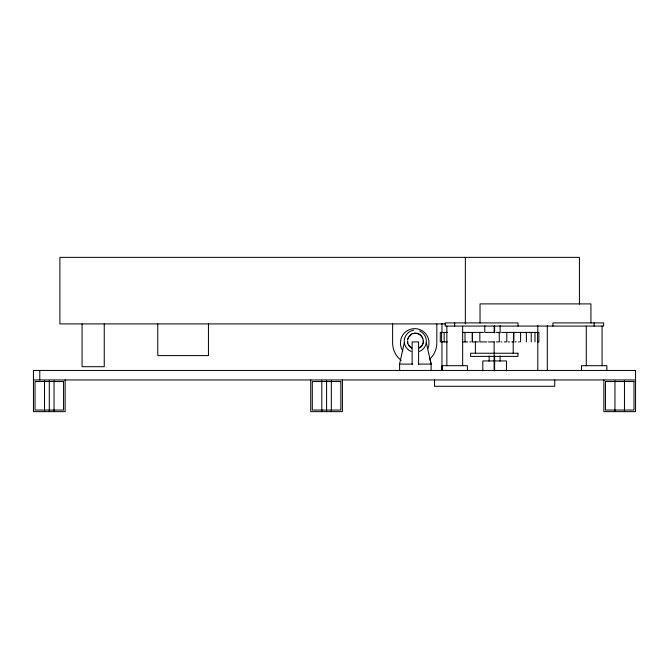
<?xml version="1.0" encoding="UTF-8"?>
<svg xmlns="http://www.w3.org/2000/svg" width="669" height="669" viewBox="0 0 669 669"><rect width="100%" height="100%" fill="white"/><g stroke="black" fill="none" stroke-linecap="round" stroke-linejoin="round"><path stroke-width="1" d="M407.404 341.642L407.438 341.173M423.184 341.173L423.218 340.705M407.664 339.835L407.889 338.681M399.652 370.442L399.56 364.103L404.31 342.62C403.499 336.741 407.973 330.921 413.86 330.177M423.067 342.771L422.39 344.727L419.664 347.788M407.881 339.099L408.675 337.193L411.577 334.291M408.224 337.628L410.95 334.559M419.496 348.014C427.416 343.899 421.997 330.804 413.484 333.497M412.806 333.655C416.829 332.292 421.512 334.642 422.825 338.681M445.495 323.913L59.884 323.913L59.884 257.364L579.429 257.364L579.429 304.152M447.402 332.409L440.302 332.409L440.302 341.918L447.402 341.918M462.722 332.409L483.394 332.409M494.291 332.409L484.782 332.409L484.782 325.761M496.005 332.409L499.358 332.409M501.616 332.409L538.896 332.409L538.871 341.918L537.583 341.918L537.567 332.409M462.722 341.918L467.631 341.918M469.797 341.918L470.892 341.918M473.167 341.918L478.502 341.918M479.84 341.918L479.824 332.409M480.626 341.918L486.881 341.918M488.37 341.918L492.961 341.918M493.764 341.918L494.224 341.918M496.532 341.918L498.472 341.918M499.35 341.918L499.183 332.409M500.872 341.918L501.884 341.918M504.267 341.918L505.931 341.918M508.223 341.918L509.485 341.918M511.743 341.918L512.763 341.918M513.784 341.918L514.009 332.409M515.055 341.918L516.067 341.918M518.383 341.918L519.387 341.918M399.56 364.103L412.765 364.103M418.434 364.103L431.062 364.103L426.304 342.62C426.914 337.761 424.071 332.828 419.555 330.929M33.45 379.95L635.55 379.95M411.761 348.256L408.692 345.53M411.577 348.014L408.675 345.112M429.858 358.241L431.154 364.103L431.062 370.442M407.613 341.148L407.881 343.205M624.461 380.736L624.461 411.636M614.953 380.736L614.953 411.636M606.858 370.442L606.858 365.684L581.512 365.684L581.512 370.442M603.864 379.95L603.864 411.636L635.55 411.636L635.55 370.442L33.45 370.442L33.45 411.636L65.136 411.636L65.136 379.95M602.083 326.079L602.083 365.684M594.114 322.91L594.114 326.079M590.944 322.91L590.944 303.893L480.033 303.893L480.033 322.91M586.278 326.079L586.278 365.684M554.735 379.95L554.735 386.289L434.524 386.289L434.524 379.95M552.929 326.079L552.929 322.91L603.622 322.91L603.622 326.079L445.178 326.079L445.178 322.91L518.049 322.91L518.049 326.079M547.301 325.694L547.301 370.618M537.801 325.694L537.801 333.003M537.801 341.366L537.801 370.618M534.983 332.409L534.983 341.918M531.228 332.409L531.228 341.918M526.386 332.409L526.386 341.918M520.582 332.409L520.582 341.918M513.466 332.409L513.466 341.918M513.198 341.524L513.198 353.232M506.801 332.409L506.801 341.918M506.458 370.944L506.458 360.934L482.801 360.934L482.801 370.944M500.119 325.669L500.119 332.97M500.119 355.941L500.119 361.16M494.625 325.669L494.625 332.97M494.625 355.941L494.625 370.944M494.132 325.761L494.132 332.409M494.132 341.667L494.132 370.442M489.139 355.941L489.139 361.16M475.383 341.524L475.383 353.232M472.465 332.409L472.465 341.918M472.205 332.409L472.205 341.918M467.422 370.442L467.422 365.684L442.075 365.684L442.075 370.442M465.348 257.364L465.348 323.913M465.014 332.409L465.014 341.918M462.655 326.079L462.655 365.684M454.677 322.91L454.677 326.079M446.85 326.079L446.85 365.684M444.141 332.409L444.141 341.918M441.95 323.537L441.95 332.936M441.95 341.29L441.95 370.542M441.582 332.409L441.582 341.918M436.824 323.913L436.824 342.921A22.102 22.102 0 0 1 430.351 358.551M418.602 364.103L418.602 341.918L412.137 341.918L412.137 364.103M392.619 323.913L392.619 342.921A22.102 22.102 0 0 0 401.275 360.457M342.419 379.95L342.419 411.636L310.734 411.636L310.734 379.95M331.331 380.736L331.331 411.636M326.581 380.736L326.581 411.636M321.822 380.736L321.822 411.636M208.444 323.913L208.444 355.599L157.775 355.599L157.775 323.913M104.247 323.913L104.247 366.696L82.07 366.696L82.07 323.913M54.047 380.736L54.047 411.636M49.297 380.736L49.297 411.636M44.539 380.736L44.539 411.636M39.789 370.442L39.789 379.95M427.934 348.398A14.3 14.3 0 0 0 428.904 344.794L428.904 341.056A14.3 14.3 0 0 0 400.547 341.056L400.547 344.794A14.3 14.3 0 0 0 402.838 350.874M411.084 334.14A9.508 9.508 0 0 1 412.673 333.639M426.304 342.62A11.089 11.089 0 0 1 419.555 351.426M411.067 351.426A11.089 11.089 0 0 1 404.31 342.62M408.324 344.727A7.919 7.919 0 0 1 407.647 342.771M517.973 353.232L470.6 353.232L470.6 356.393L517.973 356.393L517.973 353.232M63.555 381.531L35.031 381.531L35.031 410.055L63.555 410.055L63.555 381.531M340.839 381.531L312.314 381.531L312.314 410.055L340.839 410.055L340.839 381.531M633.969 381.531L605.445 381.531L605.445 410.055L633.969 410.055L633.969 381.531"/></g></svg>
